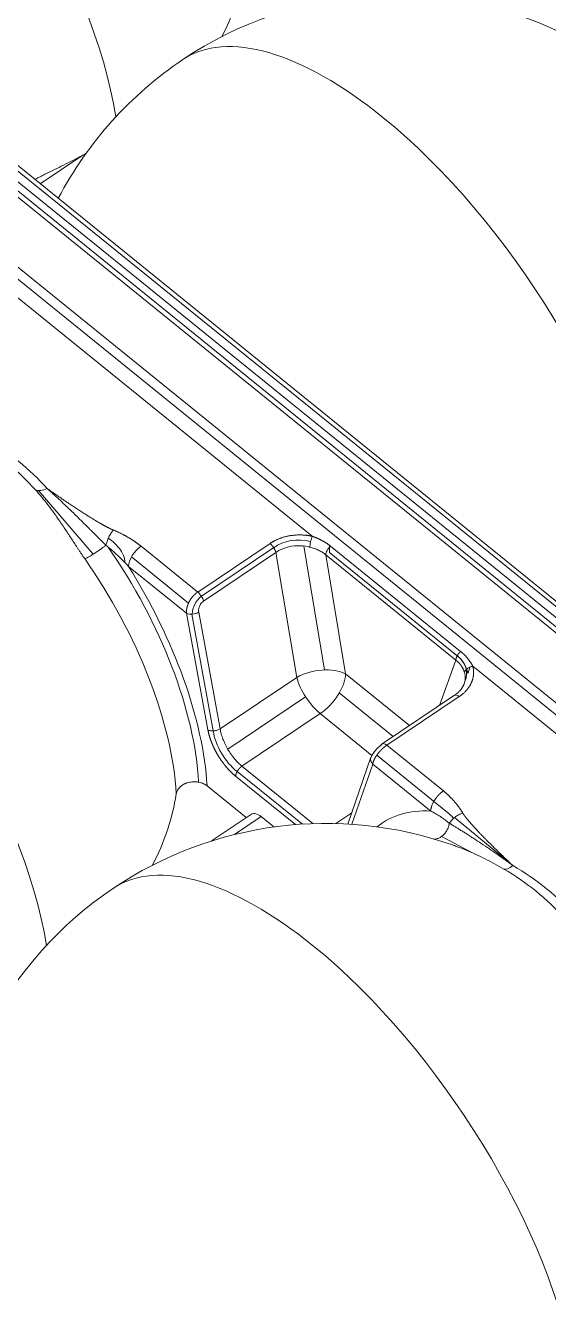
# Model space of a CAD drawing. Header units: millimetres. Extents: x 409 to 2276, y 1039 to 1674.
# Drawn here: x 2041.5 to 2071, y 1416.8 to 1489.5 of the extents above; entities that cross this region are included whole.
import ezdxf

# ---------------------------------------------------------------- set-up
doc = ezdxf.new("R2010")
doc.units = ezdxf.units.MM
doc.layers.add('粗实线层', color=7, linetype='Continuous', lineweight=35)

msp = doc.modelspace()

# ---------------------------------------------------------------- linework, layer by layer
at = {"layer": '粗实线层', "lineweight": 20}
for p, q in [((2095.71, 1436.437), (2030.985, 1488.846)), ((2095.884, 1436.908), (2031.636, 1488.93)), ((2096.215, 1436.958), (2031.966, 1488.981)), ((2095.352, 1435.865), (2030.626, 1488.273)), ((2030.709, 1488.542), (2095.435, 1436.134)), ((2057.709, 1460.662), (2029.909, 1483.171)), ((2044.704, 1482.136), (2042.363, 1480.562)), ((2090.639, 1435.724), (2035.267, 1480.558)), ((2090.513, 1435.153), (2035.057, 1480.055)), ((2042.263, 1463.249), (2045.354, 1459.656)), ((2048.054, 1460.098), (2051.244, 1457.516)), ((2051.244, 1457.516), (2055.324, 1460.257)), ((2055.531, 1460.021), (2051.451, 1457.279)), ((2058.398, 1453.117), (2057.229, 1460.111)), ((2058.742, 1460.104), (2066.081, 1454.161)), ((2050.729, 1456.897), (2047.51, 1459.504)), ((2051.576, 1457.006), (2055.655, 1459.747)), ((2055.655, 1459.747), (2056.834, 1452.696)), ((2058.471, 1459.613), (2059.593, 1452.897)), ((2058.471, 1459.613), (2065.81, 1453.67)), ((2065.89, 1453.92), (2058.685, 1459.754)), ((2047.337, 1458.966), (2050.61, 1456.316)), ((2051.822, 1449.736), (2050.61, 1456.316)), ((2052.118, 1449.681), (2050.906, 1456.262)), ((2052.512, 1449.792), (2051.3, 1456.372)), ((2065.81, 1453.67), (2064.884, 1451.12)), ((2094.563, 1430.821), (2066.764, 1453.33)), ((2052.512, 1449.792), (2056.834, 1452.696)), ((2059.593, 1452.897), (2063.192, 1449.983)), ((2059.234, 1451.821), (2062.27, 1449.363)), ((2052.941, 1448.653), (2057.332, 1451.604)), ((2065.737, 1451.693), (2061.655, 1448.949)), ((2065.997, 1451.615), (2061.917, 1448.873)), ((2053.742, 1447.687), (2058.161, 1450.656)), ((2058.161, 1450.656), (2061.075, 1448.297)), ((2061.917, 1448.873), (2065.107, 1446.29)), ((2061.02, 1448.198), (2059.716, 1444.425)), ((2065.342, 1445.066), (2061.345, 1448.302)), ((2057.743, 1444.447), (2053.742, 1447.687)), ((2061.118, 1447.807), (2059.944, 1444.41)), ((2061.118, 1447.807), (2064.391, 1445.158)), ((2056.756, 1444.39), (2053.384, 1447.12)), ((2053.47, 1447.389), (2057.15, 1444.41)), ((2051.774, 1446.576), (2053.988, 1444.784)), ((2054.273, 1444.976), (2052.028, 1443.467)), ((2054.82, 1444.839), (2053.319, 1443.83)), ((2054.82, 1444.839), (2055.539, 1444.257)), ((2059.932, 1445.049), (2059.044, 1444.453)), ((2069.021, 1442.086), (2065.734, 1444.788)), ((2064.994, 1443.713), (2066.749, 1442.793))]:
    msp.add_line(p, q, dxfattribs=at)
for centre, start, end in [((2062.403, 1469.725), 4.73535, 123.90454), ((2062.403, 1469.725), 123.90454, 152.23688), ((2058.486, 1422.96), 70.6421, 123.90454), ((2058.486, 1422.96), 123.90454, 180.80766), ((2024.785, 1400.31), 4.73535, 123.90454)]:
    msp.add_arc(centre, 21.5, start, end, dxfattribs=at)
for centre, major_axis, ratio, start_param, end_param in [((2032.619, 1493.841), (11.993, -17.844), 0.431052, 0.751861, 2.190613), ((2032.602, 1494.18), (-21.469, -1.039), 0.734481, 2.732589, 3.166789), ((2062.403, 1469.725), (-11.993, 17.844), 0.431052, 5.332205, 6.283165), ((2062.403, 1469.725), (11.993, -17.844), 0.431052, 0.751861, 2.190613), ((2032.569, 1494.858), (-21.423, -1.037), 0.734481, 2.137003, 2.150021), ((2028.247, 1456.467), (16.421, 0.795), 0.734481, 0.533848, 0.842635), ((2028.259, 1456.226), (17.185, 0.832), 0.734481, 0.533848, 0.842635), ((2042.709, 1464.043), (0.748, 0.664), 0.584202, 3.402412, 4.272899), ((2028.702, 1447.076), (11.993, -17.844), 0.431052, 0.751861, 2.190613), ((2056.938, 1458.936), (-2.011, -0.006), 0.754476, 4.367859, 5.484497), ((2057.725, 1460.323), (0.109, 0.488), 0.237011, 0.857215, 2.22087), ((2040.704, 1454.36), (8.307, -13.687), 0.481237, 0.726764, 1.697677), ((2048.087, 1459.421), (0.629, 0.777), 0.524149, 1.04008, 2.541063), ((2039.455, 1453.602), (-8.307, 13.687), 0.481237, 3.876637, 4.846972), ((2040.704, 1454.36), (-8.694, 14.324), 0.481237, 3.879432, 4.741958), ((2051.708, 1456.489), (-0.442, -0.912), 0.701992, 4.08068, 5.27593), ((2051.26, 1457.177), (-0.279, 0.415), 0.431052, 4.023209, 5.332205), ((2050.985, 1456.544), (-0.492, -0.091), 0.543441, 0.610501, 2.163242), ((2064.363, 1452.924), (-2.057, 0.008), 0.721325, 2.81236, 4.011795), ((2058.095, 1452.012), (1.973, 0.33), 0.535459, 0.623942, 2.172179), ((2058.095, 1452.012), (-1.116, 1.66), 0.431052, 0.881616, 2.190613), ((2058.095, 1452.012), (1.259, 1.554), 0.524149, 4.181673, 5.665203), ((2053.432, 1448.878), (1.036, -1.713), 0.481569, 3.961582, 5.414356), ((2061.934, 1448.534), (0.279, -0.415), 0.431052, 2.190613, 3.419883), ((2061.493, 1448.035), (0.473, -0.163), 0.814144, 2.864855, 4.118499), ((2028.685, 1447.415), (-21.469, -1.039), 0.734481, 2.732589, 2.994398), ((2054.801, 1444.126), (0.518, -0.856), 0.481569, 2.213601, 3.16457), ((2070.488, 1430.245), (-8.694, 14.324), 0.481237, 5.964678, 6.348206), ((2058.486, 1422.96), (-11.993, 17.844), 0.431052, 5.332205, 6.283165), ((2068.99, 1442.763), (0.507, 0.862), 0.451627, 3.238149, 4.108649), ((2058.031, 1432.352), (16.421, 0.795), 0.734481, 0.533848, 0.842635), ((2058.043, 1432.111), (17.185, 0.832), 0.734481, 0.533848, 0.842635), ((2058.486, 1422.96), (11.993, -17.844), 0.431052, 0.751861, 2.190613)]:
    msp.add_ellipse(centre, major_axis=major_axis, ratio=ratio, start_param=start_param, end_param=end_param, dxfattribs=at)
for points, degree, knots in [([(2042.067, 1480.802), (2042.076, 1480.807), (2042.084, 1480.811), (2042.182, 1480.863), (2042.271, 1480.91), (2042.449, 1481.002), (2042.538, 1481.047), (2042.803, 1481.181), (2042.98, 1481.268), (2043.331, 1481.441), (2043.505, 1481.527), (2043.852, 1481.699), (2044.024, 1481.786), (2044.366, 1481.959), (2044.536, 1482.047), (2044.704, 1482.136)], 3, [0, 0, 0, 0, 0.00946, 0.00946, 0.108514, 0.108514, 0.207568, 0.207568, 0.405676, 0.405676, 0.603784, 0.603784, 0.801892, 0.801892, 1, 1, 1, 1]), ([(2042.086, 1463.289), (2042.328, 1463.016), (2042.561, 1462.732), (2042.903, 1462.288), (2043.016, 1462.137), (2043.24, 1461.829), (2043.352, 1461.671), (2043.575, 1461.349), (2043.686, 1461.184), (2043.91, 1460.848), (2044.023, 1460.676), (2044.195, 1460.413), (2044.253, 1460.324), (2044.37, 1460.144), (2044.459, 1460.008), (2044.55, 1459.87), (2044.611, 1459.777), (2044.642, 1459.731), (2044.736, 1459.59), (2044.801, 1459.495), (2044.867, 1459.4)], 3, [0, 0, 0, 0, 0.25, 0.25, 0.375, 0.375, 0.5, 0.5, 0.625, 0.625, 0.75, 0.75, 0.8125, 0.8125, 0.875, 0.90625, 0.90625, 0.9375, 0.9375, 1, 1, 1, 1]), ([(2042.741, 1463.365), (2042.765, 1463.344), (2042.812, 1463.302), (2042.882, 1463.239), (2042.953, 1463.175), (2043.024, 1463.111), (2043.096, 1463.046), (2043.168, 1462.98), (2043.24, 1462.914), (2043.312, 1462.847), (2043.385, 1462.779), (2043.459, 1462.711), (2043.532, 1462.642), (2043.606, 1462.573), (2043.681, 1462.503), (2043.91, 1462.285), (2044.277, 1461.933), (2044.673, 1461.542), (2044.941, 1461.277), (2045.091, 1461.127), (2045.233, 1460.986), (2045.359, 1460.86), (2045.47, 1460.75), (2045.565, 1460.655), (2045.652, 1460.568), (2045.718, 1460.501), (2045.767, 1460.453), (2045.799, 1460.422), (2045.831, 1460.39), (2045.863, 1460.358), (2045.892, 1460.33), (2045.918, 1460.305), (2045.939, 1460.283), (2045.959, 1460.263), (2045.978, 1460.244), (2045.997, 1460.224), (2046.018, 1460.203), (2046.04, 1460.181), (2046.056, 1460.165), (2046.063, 1460.157)], 3, [0, 0, 0, 0, 0.021312, 0.042753, 0.064328, 0.086036, 0.107874, 0.129843, 0.151945, 0.174179, 0.196547, 0.219048, 0.241683, 0.264453, 0.287356, 0.310396, 0.476272, 0.626253, 0.674308, 0.719526, 0.761906, 0.801442, 0.831723, 0.85953, 0.884793, 0.907719, 0.916755, 0.925878, 0.935012, 0.944082, 0.953029, 0.959398, 0.965342, 0.970917, 0.97613, 0.981452, 0.987225, 0.993444, 1, 1, 1, 1]), ([(2042.741, 1463.365), (2043.333, 1462.947), (2043.912, 1462.557), (2044.58, 1462.109), (2045.114, 1461.775), (2045.57, 1461.491), (2045.926, 1461.292), (2046.084, 1461.203), (2046.236, 1461.128), (2046.393, 1461.049), (2046.475, 1461.017)], 2, [0, 0, 0, 0.25, 0.25, 0.5, 0.5, 0.75, 0.75, 0.875, 0.875, 1, 1, 1]), ([(2046.475, 1461.017), (2046.453, 1460.989), (2046.432, 1460.96), (2046.389, 1460.897), (2046.367, 1460.863), (2046.325, 1460.794), (2046.305, 1460.758), (2046.266, 1460.684), (2046.247, 1460.646), (2046.21, 1460.569), (2046.193, 1460.53), (2046.161, 1460.453), (2046.146, 1460.414), (2046.118, 1460.338), (2046.106, 1460.3), (2046.083, 1460.227), (2046.072, 1460.191), (2046.063, 1460.157)], 3, [0, 0, 0, 0, 0.125, 0.125, 0.25, 0.25, 0.375, 0.375, 0.5, 0.5, 0.625, 0.625, 0.75, 0.75, 0.875, 0.875, 1, 1, 1, 1]), ([(2046.204, 1460.554), (2046.289, 1460.493), (2046.371, 1460.429), (2046.716, 1460.132), (2046.94, 1459.874), (2047.108, 1459.458), (2047.138, 1459.327), (2047.125, 1459.196)], 3, [0, 0, 0, 0, 0.169767, 0.169767, 0.751802, 0.751802, 1, 1, 1, 1]), ([(2046.475, 1461.017), (2046.943, 1460.825), (2047.361, 1460.577), (2047.737, 1460.355), (2048.054, 1460.098)], 2, [0, 0, 0, 0.5, 0.5, 1, 1, 1]), ([(2057.709, 1460.662), (2057.717, 1460.659), (2057.734, 1460.652), (2057.76, 1460.643), (2057.785, 1460.634), (2057.81, 1460.624), (2057.836, 1460.614), (2057.861, 1460.605), (2057.886, 1460.595), (2057.91, 1460.585), (2057.935, 1460.574), (2057.96, 1460.564), (2057.984, 1460.554), (2058.009, 1460.543), (2058.033, 1460.532), (2058.057, 1460.521), (2058.081, 1460.51), (2058.105, 1460.499), (2058.129, 1460.488), (2058.153, 1460.476), (2058.177, 1460.465), (2058.209, 1460.448), (2058.249, 1460.428), (2058.297, 1460.402), (2058.344, 1460.375), (2058.391, 1460.348), (2058.437, 1460.32), (2058.482, 1460.292), (2058.527, 1460.262), (2058.571, 1460.232), (2058.615, 1460.201), (2058.658, 1460.17), (2058.7, 1460.137), (2058.728, 1460.115), (2058.742, 1460.104)], 3, [0, 0, 0, 0, 0.021794, 0.043601, 0.065425, 0.087265, 0.109124, 0.131004, 0.152906, 0.174831, 0.196782, 0.218759, 0.240764, 0.262799, 0.284866, 0.306965, 0.329099, 0.351269, 0.373476, 0.395722, 0.418009, 0.440338, 0.486639, 0.532957, 0.579305, 0.625698, 0.672148, 0.718668, 0.765271, 0.811972, 0.858782, 0.905715, 0.952783, 1, 1, 1, 1]), ([(2044.867, 1459.4), (2044.888, 1459.406), (2044.915, 1459.416), (2044.98, 1459.445), (2045.019, 1459.463), (2045.107, 1459.509), (2045.156, 1459.537), (2045.264, 1459.6), (2045.323, 1459.636), (2045.443, 1459.712), (2045.506, 1459.753), (2045.63, 1459.837), (2045.692, 1459.88), (2045.81, 1459.964), (2045.866, 1460.005), (2045.971, 1460.085), (2046.019, 1460.122), (2046.063, 1460.157)], 3, [0, 0, 0, 0, 0.125, 0.125, 0.25, 0.25, 0.375, 0.375, 0.5, 0.5, 0.625, 0.625, 0.75, 0.75, 0.875, 0.875, 1, 1, 1, 1]), ([(2046.063, 1460.157), (2046.18, 1460.065), (2046.294, 1459.972), (2046.517, 1459.78), (2046.626, 1459.683), (2046.946, 1459.384), (2047.149, 1459.178), (2047.337, 1458.966)], 3, [0, 0, 0, 0, 0.25, 0.25, 0.5, 0.5, 1, 1, 1, 1]), ([(2055.655, 1459.747), (2055.671, 1459.758), (2055.845, 1459.876), (2056.229, 1460.053), (2056.86, 1460.155), (2057.314, 1460.11), (2057.543, 1460.054), (2057.567, 1460.048)], 3, [0, 0, 0, 0, 0.029787, 0.3387, 0.647827, 0.96284, 1, 1, 1, 1]), ([(2057.567, 1460.048), (2057.656, 1460.025), (2057.741, 1460), (2057.906, 1459.944), (2057.986, 1459.913), (2058.137, 1459.842), (2058.21, 1459.802), (2058.346, 1459.714), (2058.411, 1459.665), (2058.471, 1459.613)], 3, [0, 0, 0, 0, 0.25, 0.25, 0.5, 0.5, 0.75, 0.75, 1, 1, 1, 1]), ([(2058.742, 1460.104), (2058.704, 1460.07), (2058.668, 1460.032), (2058.604, 1459.951), (2058.575, 1459.908), (2058.527, 1459.82), (2058.507, 1459.776), (2058.48, 1459.691), (2058.473, 1459.65), (2058.471, 1459.613)], 3, [0, 0, 0, 0, 0.25, 0.25, 0.5, 0.5, 0.75, 0.75, 1, 1, 1, 1]), ([(2050.61, 1456.316), (2050.609, 1456.32), (2050.609, 1456.329), (2050.608, 1456.341), (2050.607, 1456.354), (2050.607, 1456.367), (2050.607, 1456.38), (2050.607, 1456.392), (2050.607, 1456.405), (2050.607, 1456.417), (2050.608, 1456.43), (2050.608, 1456.442), (2050.609, 1456.455), (2050.61, 1456.467), (2050.611, 1456.48), (2050.612, 1456.492), (2050.614, 1456.504), (2050.615, 1456.516), (2050.617, 1456.528), (2050.619, 1456.54), (2050.621, 1456.552), (2050.623, 1456.564), (2050.625, 1456.575), (2050.627, 1456.587), (2050.629, 1456.598), (2050.632, 1456.61), (2050.634, 1456.621), (2050.637, 1456.632), (2050.639, 1456.643), (2050.642, 1456.654), (2050.645, 1456.665), (2050.648, 1456.676), (2050.651, 1456.687), (2050.654, 1456.697), (2050.657, 1456.707), (2050.66, 1456.718), (2050.663, 1456.728), (2050.666, 1456.738), (2050.67, 1456.748), (2050.673, 1456.758), (2050.676, 1456.767), (2050.68, 1456.777), (2050.683, 1456.786), (2050.687, 1456.795), (2050.69, 1456.804), (2050.693, 1456.813), (2050.697, 1456.822), (2050.703, 1456.838), (2050.713, 1456.861), (2050.726, 1456.891), (2050.74, 1456.92), (2050.755, 1456.95), (2050.77, 1456.979), (2050.786, 1457.007), (2050.802, 1457.036), (2050.819, 1457.063), (2050.836, 1457.091), (2050.854, 1457.118), (2050.872, 1457.144), (2050.89, 1457.17), (2050.909, 1457.195), (2050.929, 1457.22), (2050.948, 1457.244), (2050.968, 1457.268), (2050.988, 1457.291), (2051.009, 1457.313), (2051.03, 1457.335), (2051.051, 1457.356), (2051.072, 1457.376), (2051.093, 1457.396), (2051.114, 1457.415), (2051.136, 1457.434), (2051.157, 1457.452), (2051.179, 1457.469), (2051.2, 1457.485), (2051.222, 1457.501), (2051.237, 1457.511), (2051.244, 1457.516)], 3, [0, 0, 0, 0, 0.01082, 0.021542, 0.032167, 0.042694, 0.053123, 0.063455, 0.073689, 0.083825, 0.093864, 0.103805, 0.113648, 0.123394, 0.133042, 0.142592, 0.152045, 0.1614, 0.170657, 0.179817, 0.188879, 0.197844, 0.20671, 0.215479, 0.224151, 0.232725, 0.241201, 0.24958, 0.257861, 0.266044, 0.27413, 0.282118, 0.290008, 0.297801, 0.305496, 0.313094, 0.320594, 0.327997, 0.335301, 0.342509, 0.349618, 0.356631, 0.363545, 0.370362, 0.377081, 0.383703, 0.390228, 0.396654, 0.419027, 0.441285, 0.46343, 0.485461, 0.507378, 0.529182, 0.550873, 0.572451, 0.593916, 0.61527, 0.636511, 0.65764, 0.678658, 0.699565, 0.72036, 0.741045, 0.761619, 0.782083, 0.802437, 0.822682, 0.842817, 0.862843, 0.882761, 0.90257, 0.922271, 0.941864, 0.96135, 0.980728, 1, 1, 1, 1]), ([(2066.625, 1453.291), (2066.594, 1453.21), (2066.566, 1453.139), (2066.461, 1452.847), (2066.502, 1452.898), (2066.389, 1453.314), (2066.224, 1453.634), (2065.869, 1453.94), (2065.785, 1454), (2065.694, 1454.056)], 3, [0, 0, 0, 0, 0.094719, 0.094719, 0.493345, 0.493345, 0.891971, 0.891971, 1, 1, 1, 1]), ([(2066.081, 1454.161), (2066.088, 1454.156), (2066.102, 1454.144), (2066.123, 1454.127), (2066.144, 1454.109), (2066.164, 1454.091), (2066.184, 1454.074), (2066.204, 1454.056), (2066.224, 1454.038), (2066.243, 1454.019), (2066.263, 1454.001), (2066.282, 1453.982), (2066.301, 1453.964), (2066.319, 1453.945), (2066.337, 1453.926), (2066.356, 1453.907), (2066.373, 1453.888), (2066.391, 1453.868), (2066.409, 1453.849), (2066.426, 1453.829), (2066.443, 1453.81), (2066.459, 1453.79), (2066.476, 1453.77), (2066.492, 1453.75), (2066.512, 1453.724), (2066.536, 1453.694), (2066.562, 1453.658), (2066.588, 1453.622), (2066.613, 1453.586), (2066.637, 1453.549), (2066.66, 1453.513), (2066.683, 1453.476), (2066.704, 1453.44), (2066.725, 1453.403), (2066.745, 1453.366), (2066.758, 1453.342), (2066.764, 1453.33)], 3, [0, 0, 0, 0, 0.024167, 0.048296, 0.072387, 0.096442, 0.120463, 0.144451, 0.168409, 0.192339, 0.216241, 0.240117, 0.26397, 0.287801, 0.311612, 0.335405, 0.359181, 0.382942, 0.406691, 0.430427, 0.454155, 0.477875, 0.501588, 0.525298, 0.549006, 0.590525, 0.631911, 0.673173, 0.714321, 0.755364, 0.796314, 0.837179, 0.87797, 0.918697, 0.95937, 1, 1, 1, 1]), ([(2065.81, 1453.67), (2065.815, 1453.666), (2065.825, 1453.659), (2065.84, 1453.648), (2065.854, 1453.636), (2065.868, 1453.625), (2065.882, 1453.613), (2065.896, 1453.601), (2065.91, 1453.589), (2065.923, 1453.577), (2065.937, 1453.564), (2065.95, 1453.552), (2065.963, 1453.539), (2065.976, 1453.526), (2065.989, 1453.512), (2066.001, 1453.499), (2066.014, 1453.485), (2066.026, 1453.471), (2066.038, 1453.457), (2066.05, 1453.443), (2066.062, 1453.429), (2066.073, 1453.414), (2066.084, 1453.4), (2066.096, 1453.385), (2066.106, 1453.37), (2066.117, 1453.355), (2066.128, 1453.339), (2066.139, 1453.322), (2066.152, 1453.302), (2066.166, 1453.279), (2066.18, 1453.256), (2066.193, 1453.231), (2066.206, 1453.206), (2066.219, 1453.18), (2066.232, 1453.153), (2066.244, 1453.126), (2066.256, 1453.098), (2066.267, 1453.069), (2066.278, 1453.04), (2066.288, 1453.009), (2066.294, 1452.989), (2066.298, 1452.979)], 3, [0, 0, 0, 0, 0.02014, 0.040327, 0.060561, 0.080843, 0.101173, 0.121553, 0.141982, 0.162461, 0.182991, 0.203573, 0.224207, 0.244893, 0.265633, 0.286427, 0.307275, 0.328178, 0.349137, 0.370152, 0.391225, 0.412356, 0.433546, 0.454796, 0.476107, 0.497481, 0.518918, 0.54042, 0.570621, 0.60166, 0.633541, 0.666269, 0.699848, 0.734286, 0.769588, 0.805764, 0.842821, 0.880767, 0.919606, 0.959347, 1, 1, 1, 1]), ([(2066.764, 1453.33), (2066.828, 1453.095), (2066.788, 1452.622), (2066.688, 1452.398), (2066.588, 1452.175), (2066.238, 1451.777), (2065.997, 1451.615)], 2, [0, 0, 0, 0.25, 0.5, 0.5, 0.75, 1, 1, 1]), ([(2066.764, 1453.33), (2066.738, 1453.325), (2066.712, 1453.319), (2066.659, 1453.304), (2066.632, 1453.295), (2066.58, 1453.273), (2066.554, 1453.261), (2066.504, 1453.233), (2066.481, 1453.218), (2066.437, 1453.185), (2066.417, 1453.167), (2066.381, 1453.131), (2066.365, 1453.112), (2066.338, 1453.074), (2066.326, 1453.054), (2066.308, 1453.016), (2066.302, 1452.997), (2066.297, 1452.979)], 3, [0, 0, 0, 0, 0.125, 0.125, 0.25, 0.25, 0.375, 0.375, 0.5, 0.5, 0.625, 0.625, 0.75, 0.75, 0.875, 0.875, 1, 1, 1, 1]), ([(2066.297, 1452.979), (2066.315, 1452.92), (2066.327, 1452.861), (2066.341, 1452.74), (2066.342, 1452.679), (2066.33, 1452.517), (2066.308, 1452.416), (2066.27, 1452.316)], 3, [0, 0, 0, 0, 0.273112, 0.273112, 0.546224, 0.546224, 1, 1, 1, 1]), ([(2065.997, 1451.615), (2065.961, 1451.644), (2065.925, 1451.668), (2065.858, 1451.699), (2065.827, 1451.708), (2065.774, 1451.709), (2065.752, 1451.703), (2065.734, 1451.691)], 3, [0, 0, 0, 0, 0.343901, 0.343901, 0.687802, 0.687802, 1, 1, 1, 1]), ([(2051.822, 1449.736), (2051.843, 1449.725), (2051.866, 1449.715), (2051.916, 1449.7), (2051.943, 1449.694), (2052, 1449.685), (2052.03, 1449.682), (2052.092, 1449.68), (2052.123, 1449.681), (2052.187, 1449.686), (2052.219, 1449.691), (2052.283, 1449.703), (2052.314, 1449.71), (2052.375, 1449.729), (2052.405, 1449.74), (2052.461, 1449.764), (2052.487, 1449.777), (2052.512, 1449.792)], 3, [0, 0, 0, 0, 0.125, 0.125, 0.25, 0.25, 0.375, 0.375, 0.5, 0.5, 0.625, 0.625, 0.75, 0.75, 0.875, 0.875, 1, 1, 1, 1]), ([(2053.384, 1447.12), (2053.096, 1447.353), (2052.702, 1447.83), (2052.456, 1448.183), (2052.35, 1448.367), (2052.247, 1448.545), (2052.157, 1448.735), (2052.072, 1448.914), (2052.005, 1449.092), (2051.88, 1449.421), (2051.822, 1449.736)], 2, [0, 0, 0, 0.25, 0.375, 0.5, 0.5, 0.625, 0.625, 0.75, 0.75, 1, 1, 1]), ([(2053.742, 1447.687), (2053.67, 1447.745), (2053.598, 1447.81), (2053.456, 1447.952), (2053.387, 1448.028), (2053.252, 1448.189), (2053.187, 1448.275), (2053.063, 1448.452), (2053.004, 1448.544), (2052.894, 1448.733), (2052.843, 1448.83), (2052.749, 1449.025), (2052.665, 1449.221), (2052.601, 1449.416), (2052.548, 1449.607), (2052.527, 1449.701), (2052.512, 1449.792)], 3, [0, 0, 0, 0, 0.125, 0.125, 0.25, 0.25, 0.375, 0.375, 0.5, 0.5, 0.625, 0.625, 0.75, 0.875, 0.875, 1, 1, 1, 1]), ([(2061.698, 1448.965), (2061.622, 1448.912), (2061.476, 1448.795), (2061.261, 1448.574), (2061.093, 1448.346), (2061.029, 1448.216), (2061.008, 1448.154)], 3, [0, 0, 0, 0, 0.24659, 0.495764, 0.746837, 1, 1, 1, 1]), ([(2061.917, 1448.873), (2061.914, 1448.871), (2061.906, 1448.866), (2061.896, 1448.858), (2061.885, 1448.851), (2061.874, 1448.843), (2061.863, 1448.835), (2061.852, 1448.827), (2061.841, 1448.819), (2061.83, 1448.81), (2061.818, 1448.802), (2061.807, 1448.793), (2061.796, 1448.785), (2061.785, 1448.776), (2061.774, 1448.767), (2061.763, 1448.758), (2061.752, 1448.749), (2061.741, 1448.739), (2061.73, 1448.73), (2061.719, 1448.72), (2061.708, 1448.71), (2061.697, 1448.701), (2061.686, 1448.691), (2061.675, 1448.681), (2061.664, 1448.67), (2061.653, 1448.66), (2061.642, 1448.65), (2061.631, 1448.639), (2061.621, 1448.629), (2061.61, 1448.618), (2061.599, 1448.607), (2061.588, 1448.597), (2061.578, 1448.586), (2061.567, 1448.575), (2061.557, 1448.563), (2061.546, 1448.552), (2061.536, 1448.541), (2061.525, 1448.53), (2061.515, 1448.518), (2061.505, 1448.507), (2061.495, 1448.495), (2061.467, 1448.463), (2061.423, 1448.409), (2061.364, 1448.331), (2061.308, 1448.249), (2061.271, 1448.189), (2061.25, 1448.151), (2061.241, 1448.135), (2061.232, 1448.118), (2061.223, 1448.102), (2061.215, 1448.084), (2061.206, 1448.067), (2061.197, 1448.048), (2061.189, 1448.03), (2061.181, 1448.011), (2061.173, 1447.992), (2061.165, 1447.972), (2061.157, 1447.952), (2061.15, 1447.932), (2061.144, 1447.911), (2061.137, 1447.891), (2061.132, 1447.87), (2061.127, 1447.849), (2061.122, 1447.828), (2061.12, 1447.814), (2061.118, 1447.807)], 3, [0, 0, 0, 0, 0.00965, 0.019316, 0.028998, 0.038695, 0.048408, 0.058136, 0.06788, 0.077641, 0.087417, 0.097208, 0.107016, 0.11684, 0.12668, 0.136535, 0.146407, 0.156295, 0.166199, 0.176119, 0.186056, 0.196008, 0.205977, 0.215963, 0.225964, 0.235982, 0.246017, 0.256068, 0.266135, 0.276219, 0.286319, 0.296436, 0.30657, 0.31672, 0.326887, 0.337071, 0.347272, 0.357489, 0.367723, 0.377974, 0.388242, 0.398527, 0.462553, 0.52902, 0.597936, 0.669305, 0.68245, 0.696068, 0.71016, 0.724724, 0.739762, 0.755274, 0.771258, 0.787716, 0.804648, 0.822053, 0.839931, 0.858282, 0.877107, 0.896406, 0.916178, 0.936423, 0.957142, 0.978334, 1, 1, 1, 1]), ([(2051.774, 1446.576), (2051.742, 1446.602), (2051.673, 1446.65), (2051.596, 1446.69), (2051.545, 1446.712), (2051.535, 1446.717), (2051.514, 1446.725), (2051.503, 1446.729), (2051.471, 1446.741), (2051.449, 1446.748), (2051.384, 1446.768), (2051.339, 1446.779), (2051.269, 1446.792), (2051.246, 1446.795), (2051.199, 1446.801), (2051.175, 1446.804), (2051.103, 1446.809), (2051.007, 1446.81), (2050.912, 1446.802), (2050.816, 1446.788), (2050.769, 1446.779), (2050.678, 1446.755), (2050.634, 1446.741), (2050.58, 1446.72), (2050.569, 1446.716), (2050.548, 1446.707), (2050.537, 1446.703), (2050.506, 1446.689), (2050.486, 1446.679), (2050.426, 1446.648), (2050.389, 1446.625), (2050.336, 1446.588), (2050.319, 1446.575), (2050.286, 1446.549), (2050.27, 1446.535), (2050.224, 1446.493), (2050.169, 1446.434), (2050.126, 1446.37), (2050.088, 1446.303), (2050.073, 1446.269), (2050.049, 1446.201), (2050.04, 1446.166), (2050.034, 1446.13)], 3, [0, 0, 0, 0, 0.0625, 0.125, 0.125, 0.140625, 0.140625, 0.15625, 0.15625, 0.1875, 0.1875, 0.25, 0.25, 0.28125, 0.28125, 0.3125, 0.3125, 0.375, 0.4375, 0.4375, 0.5, 0.5, 0.5625, 0.5625, 0.578125, 0.578125, 0.59375, 0.59375, 0.625, 0.625, 0.6875, 0.6875, 0.71875, 0.71875, 0.75, 0.75, 0.8125, 0.875, 0.875, 0.9375, 0.9375, 1, 1, 1, 1]), ([(2065.107, 1446.29), (2065.425, 1446.033), (2065.693, 1445.733), (2065.99, 1445.4), (2066.2, 1445.045)], 2, [0, 0, 0, 0.5, 0.5, 1, 1, 1]), ([(2064.391, 1445.158), (2064.487, 1445.11), (2064.581, 1445.059), (2064.765, 1444.952), (2064.854, 1444.897), (2065.03, 1444.781), (2065.115, 1444.721), (2065.282, 1444.597), (2065.363, 1444.533), (2065.441, 1444.467)], 3, [0, 0, 0, 0, 0.25, 0.25, 0.5, 0.5, 0.75, 0.75, 1, 1, 1, 1]), ([(2065.341, 1445.066), (2065.432, 1444.995), (2065.517, 1444.922), (2065.63, 1444.815), (2065.661, 1444.785), (2065.692, 1444.753)], 3, [0, 0, 0, 0, 0.714538, 0.714538, 1, 1, 1, 1]), ([(2066.2, 1445.045), (2066.164, 1445.033), (2066.126, 1445.018), (2066.051, 1444.986), (2066.014, 1444.968), (2065.94, 1444.928), (2065.903, 1444.907), (2065.831, 1444.861), (2065.796, 1444.836), (2065.729, 1444.785), (2065.696, 1444.758), (2065.635, 1444.702), (2065.606, 1444.674), (2065.552, 1444.615), (2065.526, 1444.586), (2065.48, 1444.526), (2065.459, 1444.497), (2065.441, 1444.467)], 3, [0, 0, 0, 0, 0.125, 0.125, 0.25, 0.25, 0.375, 0.375, 0.5, 0.5, 0.625, 0.625, 0.75, 0.75, 0.875, 0.875, 1, 1, 1, 1]), ([(2066.2, 1445.045), (2066.242, 1444.972), (2066.353, 1444.824), (2066.444, 1444.704), (2066.593, 1444.531), (2066.844, 1444.24), (2067.192, 1443.876), (2067.503, 1443.551), (2067.902, 1443.158), (2068.455, 1442.612), (2069.023, 1442.085)], 2, [0, 0, 0, 0.125, 0.125, 0.25, 0.25, 0.5, 0.5, 0.75, 0.75, 1, 1, 1]), ([(2064.556, 1443.575), (2064.609, 1443.574), (2064.662, 1443.579), (2064.774, 1443.603), (2064.831, 1443.623), (2064.942, 1443.677), (2064.996, 1443.712), (2065.097, 1443.793), (2065.144, 1443.84), (2065.23, 1443.945), (2065.269, 1444.002), (2065.337, 1444.125), (2065.366, 1444.19), (2065.412, 1444.326), (2065.429, 1444.396), (2065.44, 1444.467)], 3, [0, 0, 0, 0, 0.132838, 0.132838, 0.277365, 0.277365, 0.421892, 0.421892, 0.566419, 0.566419, 0.710946, 0.710946, 0.855473, 0.855473, 1, 1, 1, 1]), ([(2065.441, 1444.467), (2065.444, 1444.465), (2065.451, 1444.462), (2065.461, 1444.456), (2065.47, 1444.451), (2065.48, 1444.446), (2065.489, 1444.441), (2065.498, 1444.436), (2065.51, 1444.429), (2065.527, 1444.419), (2065.549, 1444.406), (2065.573, 1444.392), (2065.598, 1444.376), (2065.623, 1444.361), (2065.647, 1444.346), (2065.67, 1444.332), (2065.692, 1444.318), (2065.731, 1444.295), (2065.789, 1444.26), (2065.871, 1444.209), (2065.961, 1444.153), (2066.079, 1444.079), (2066.23, 1443.984), (2066.415, 1443.867), (2066.616, 1443.738), (2066.894, 1443.558), (2067.259, 1443.32), (2067.617, 1443.079), (2067.901, 1442.885), (2068.096, 1442.75), (2068.287, 1442.615), (2068.476, 1442.482), (2068.661, 1442.349), (2068.844, 1442.217), (2068.964, 1442.129), (2069.023, 1442.085)], 3, [0, 0, 0, 0, 0.003397, 0.006742, 0.010013, 0.01319, 0.016269, 0.019258, 0.022167, 0.028269, 0.035367, 0.043559, 0.051726, 0.059611, 0.067154, 0.074307, 0.081038, 0.087337, 0.109517, 0.133752, 0.160054, 0.188347, 0.236519, 0.288546, 0.344447, 0.404251, 0.518233, 0.64214, 0.695609, 0.748285, 0.800179, 0.851291, 0.901629, 0.951199, 1, 1, 1, 1]), ([(2065.601, 1443.248), (2065.686, 1443.219), (2065.77, 1443.188), (2066.033, 1443.09), (2066.211, 1443.02), (2066.57, 1442.872), (2066.749, 1442.793), (2067.109, 1442.63), (2067.288, 1442.544), (2067.824, 1442.278), (2068.177, 1442.086), (2068.523, 1441.883)], 3, [0, 0, 0, 0, 0.087778, 0.087778, 0.270223, 0.270223, 0.452667, 0.452667, 0.635111, 0.635111, 1, 1, 1, 1])]:
    msp.add_open_spline(points, degree=degree, knots=knots, dxfattribs=at)
for points, degree in [([(2055.324, 1460.257), (2055.563, 1460.419), (2056.132, 1460.639), (2056.753, 1460.745), (2057.397, 1460.731), (2057.709, 1460.662)], 2), ([(2058.683, 1460.15), (2058.682, 1460.016), (2058.68, 1459.882), (2058.685, 1459.754)], 3), ([(2051.3, 1456.372), (2051.296, 1456.392), (2051.291, 1456.433), (2051.292, 1456.497), (2051.3, 1456.568), (2051.319, 1456.648), (2051.352, 1456.736), (2051.404, 1456.833), (2051.479, 1456.929), (2051.541, 1456.982), (2051.576, 1457.006)], 3), ([(2066.28, 1452.343), (2066.158, 1451.992), (2065.754, 1451.698)], 2)]:
    msp.add_open_spline(points, degree=degree, dxfattribs=at)
for points, weights in [([(2055.324, 1460.257), (2055.48, 1460.131), (2055.608, 1459.934), (2055.655, 1459.747)], [1.10517913266, 0.958356756969, 0.965249353951, 1.12585692361]), ([(2065.107, 1446.291), (2064.692, 1446.012), (2064.402, 1445.552), (2064.391, 1445.158)], [1.15516773605, 0.948285003367, 0.948277421596, 1.15514499073])]:
    msp.add_rational_spline(points, weights, degree=3, dxfattribs=at)
for points, weights, knots in [([(2066.081, 1454.161), (2065.995, 1454.084), (2065.926, 1453.992), (2065.877, 1453.897), (2065.838, 1453.818), (2065.814, 1453.74), (2065.81, 1453.67)], [1.00280091161, 1.01559332749, 1.07220520121, 1.17263653275, 1.08854429624, 1.03517341457, 1.01252388774], [0, 0, 0, 0, 0.544274, 0.544274, 0.544274, 1, 1, 1, 1]), ([(2053.384, 1447.12), (2053.387, 1447.211), (2053.423, 1447.313), (2053.485, 1447.413), (2053.55, 1447.52), (2053.64, 1447.618), (2053.742, 1447.687)], [1.00303217029, 1.01729240807, 1.08185186115, 1.19671052952, 1.07422639991, 1.00894191046, 1.00085706118], [0, 0, 0, 0, 0.483936, 0.483936, 0.483936, 1, 1, 1, 1])]:
    msp.add_rational_spline(points, weights, degree=3, knots=knots, dxfattribs=at)

doc.saveas('drawing.dxf')
